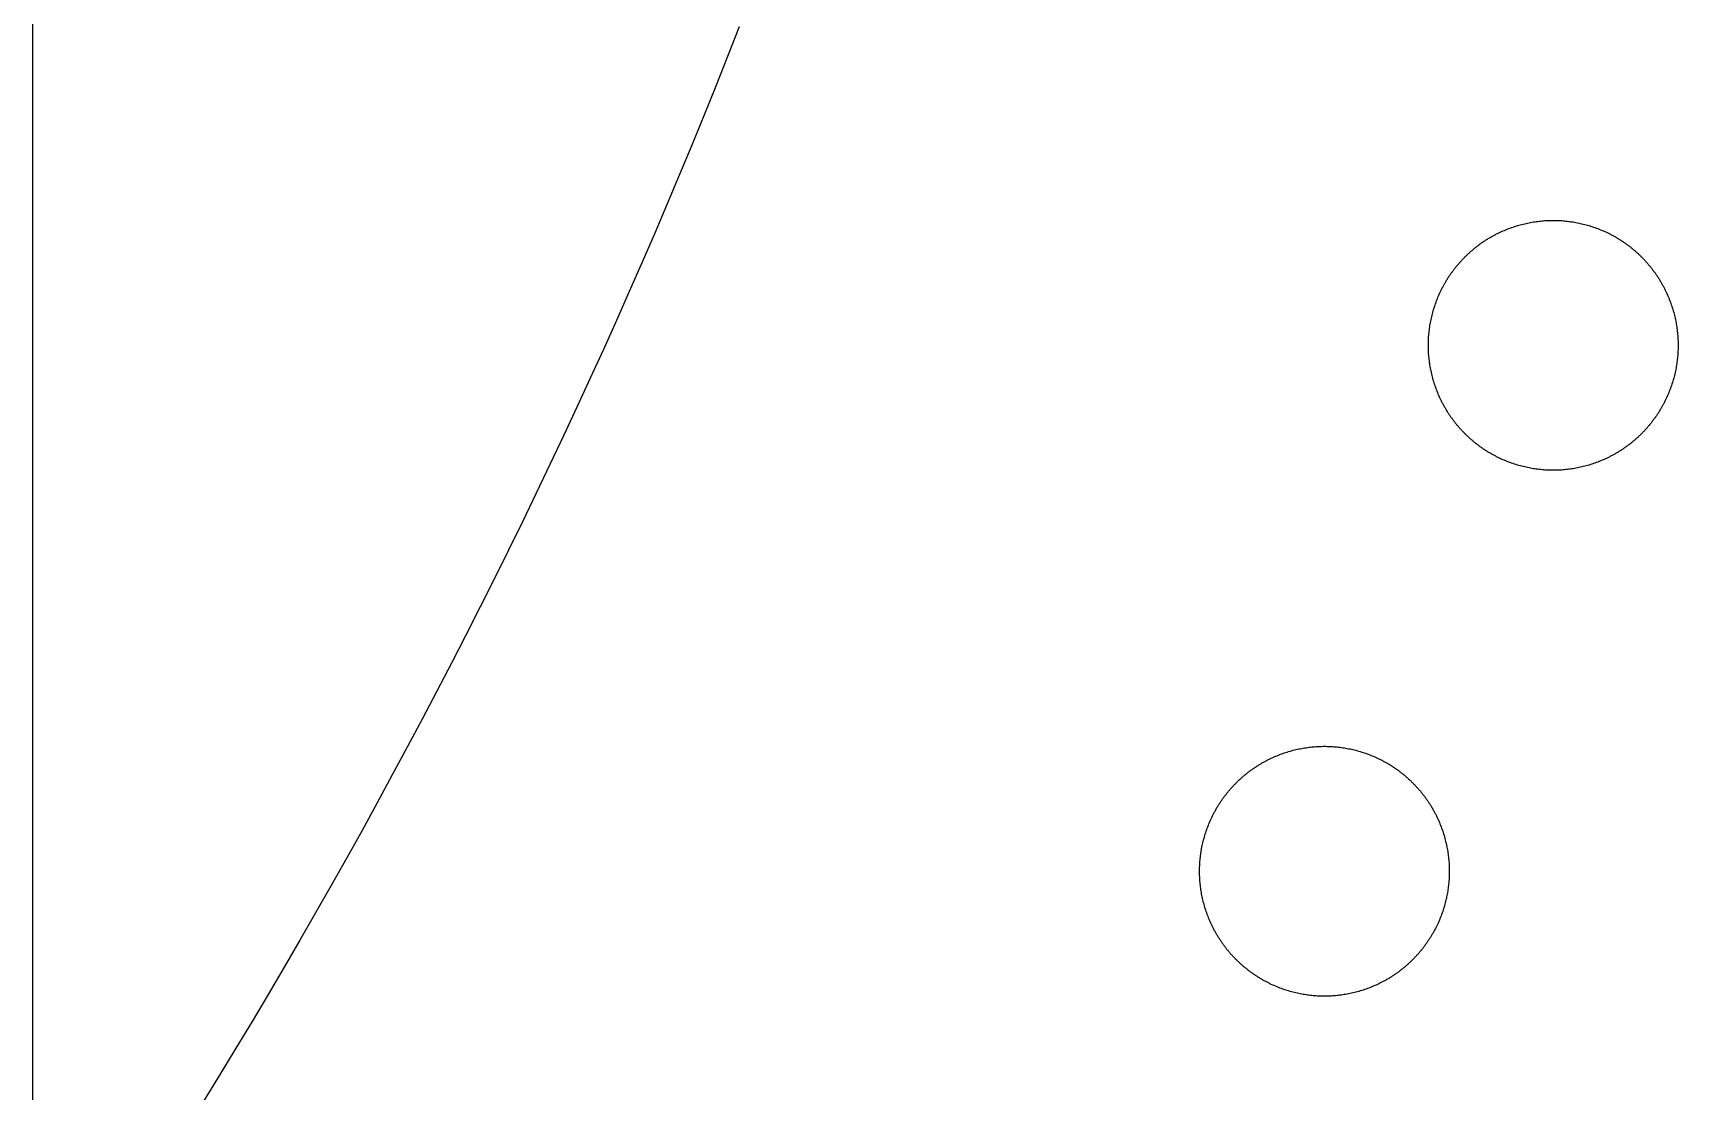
# Model space of a CAD drawing. Extents: x -111 to 2985, y -118 to 122.
# Drawn here: x -110.84 to -103.16, y -58.9 to -53.96 of the extents above; entities that cross this region are included whole.
import ezdxf

# ---------------------------------------------------------------- set-up
doc = ezdxf.new("R2010")
doc.units = 0
doc.layers.add('LAYER_03', color=5, linetype='CONTINUOUS')

msp = doc.modelspace()

# ---------------------------------------------------------------- linework, layer by layer
at = {"layer": 'LAYER_03'}
for points in [[(-110.8393, -73.6993), (-110.8393, -42.3099)], [(-107.5434, -53.9345), (-107.5978, -54.0727), (-107.6529, -54.2106), (-107.7085, -54.3482), (-107.7649, -54.4855), (-107.8218, -54.6225), (-107.8795, -54.7593), (-107.9377, -54.8957), (-107.9966, -55.0317), (-108.0561, -55.1675), (-108.1163, -55.303), (-108.177, -55.4381), (-108.2384, -55.5729), (-108.3004, -55.7073), (-108.3631, -55.8414), (-108.4263, -55.9752), (-108.4902, -56.1086), (-108.5547, -56.2416), (-108.6198, -56.3743), (-108.6855, -56.5066), (-108.7518, -56.6386), (-108.8186, -56.7702), (-108.8861, -56.9014), (-108.9542, -57.0323), (-109.0229, -57.1627), (-109.0921, -57.2928), (-109.162, -57.4225), (-109.2324, -57.5518), (-109.3034, -57.6807), (-109.375, -57.8092), (-109.4471, -57.9373), (-109.5198, -58.0649), (-109.5931, -58.1922), (-109.6669, -58.3191), (-109.7413, -58.4455), (-109.8163, -58.5715), (-109.8918, -58.6971), (-109.9678, -58.8222), (-110.0444, -58.9469)]]:
    msp.add_lwpolyline(points, dxfattribs=at)
for points in [[(-104.3271, -55.419), (-104.3271, -55.4126), (-104.327, -55.4061), (-104.3268, -55.3996), (-104.3265, -55.393), (-104.3262, -55.3865), (-104.3258, -55.3799), (-104.3253, -55.3733), (-104.3248, -55.3667), (-104.3241, -55.36), (-104.3234, -55.3533), (-104.3226, -55.3467), (-104.3217, -55.34), (-104.3208, -55.3332), (-104.3197, -55.3265), (-104.3186, -55.3198), (-104.3174, -55.313), (-104.3161, -55.3062), (-104.3147, -55.2995), (-104.3133, -55.2927), (-104.3117, -55.2859), (-104.3101, -55.2791), (-104.3083, -55.2723), (-104.3065, -55.2655), (-104.3046, -55.2587), (-104.3026, -55.2519), (-104.3006, -55.2451), (-104.2984, -55.2383), (-104.2961, -55.2315), (-104.2938, -55.2248), (-104.2914, -55.218), (-104.2888, -55.2113), (-104.2862, -55.2045), (-104.2835, -55.1978), (-104.2807, -55.1911), (-104.2778, -55.1844), (-104.2748, -55.1778), (-104.2718, -55.1712), (-104.2702, -55.1678), (-104.2686, -55.1645), (-104.267, -55.1612), (-104.2654, -55.158), (-104.2637, -55.1547), (-104.262, -55.1514), (-104.2603, -55.1481), (-104.2586, -55.1449), (-104.2569, -55.1416), (-104.2551, -55.1384), (-104.2533, -55.1351), (-104.2515, -55.1319), (-104.2497, -55.1287), (-104.2478, -55.1255), (-104.2459, -55.1223), (-104.244, -55.1191), (-104.2421, -55.1159), (-104.2401, -55.1128), (-104.2382, -55.1096), (-104.2362, -55.1064), (-104.2342, -55.1033), (-104.2321, -55.1002), (-104.2301, -55.0971), (-104.228, -55.094), (-104.2259, -55.0909), (-104.2238, -55.0878), (-104.2217, -55.0847), (-104.2195, -55.0816), (-104.2173, -55.0786), (-104.2151, -55.0756), (-104.2129, -55.0725), (-104.2107, -55.0695), (-104.2084, -55.0665), (-104.2061, -55.0636), (-104.2038, -55.0606), (-104.2015, -55.0576), (-104.1992, -55.0547), (-104.1968, -55.0518), (-104.1944, -55.0489), (-104.192, -55.046), (-104.1896, -55.0431), (-104.1872, -55.0402), (-104.1847, -55.0373), (-104.1822, -55.0345), (-104.1797, -55.0317), (-104.1772, -55.0289), (-104.1747, -55.0261), (-104.1721, -55.0233), (-104.1696, -55.0206), (-104.167, -55.0178), (-104.1644, -55.0151), (-104.1618, -55.0124), (-104.1591, -55.0097), (-104.1565, -55.007), (-104.1538, -55.0044), (-104.1511, -55.0017), (-104.1484, -54.9991), (-104.1457, -54.9965), (-104.1429, -54.9939), (-104.1402, -54.9913), (-104.1374, -54.9888), (-104.1346, -54.9862), (-104.1318, -54.9837), (-104.129, -54.9812), (-104.1261, -54.9788), (-104.1233, -54.9763), (-104.1204, -54.9739), (-104.1175, -54.9714), (-104.1146, -54.969), (-104.1117, -54.9667), (-104.1088, -54.9643), (-104.1058, -54.962), (-104.1029, -54.9596), (-104.0999, -54.9573), (-104.0969, -54.9551), (-104.0939, -54.9528), (-104.0909, -54.9506), (-104.0879, -54.9483), (-104.0849, -54.9461), (-104.0818, -54.944), (-104.0788, -54.9418), (-104.0757, -54.9397), (-104.0726, -54.9375), (-104.0695, -54.9355), (-104.0664, -54.9334), (-104.0633, -54.9313), (-104.0602, -54.9293), (-104.057, -54.9273), (-104.0539, -54.9253), (-104.0507, -54.9233), (-104.0475, -54.9214), (-104.0444, -54.9195), (-104.0412, -54.9176), (-104.038, -54.9157), (-104.0348, -54.9138), (-104.0316, -54.912), (-104.0283, -54.9102), (-104.0251, -54.9084), (-104.0218, -54.9066), (-104.0186, -54.9049), (-104.0153, -54.9031), (-104.0121, -54.9014), (-104.0088, -54.8998), (-104.0055, -54.8981), (-104.0022, -54.8965), (-103.9989, -54.8949), (-103.9956, -54.8933), (-103.9923, -54.8917), (-103.9857, -54.8886), (-103.979, -54.8856), (-103.9723, -54.8828), (-103.9656, -54.88), (-103.9589, -54.8773), (-103.9522, -54.8746), (-103.9455, -54.8721), (-103.9387, -54.8697), (-103.9319, -54.8673), (-103.9251, -54.8651), (-103.9184, -54.8629), (-103.9116, -54.8608), (-103.9048, -54.8588), (-103.898, -54.8569), (-103.8912, -54.8551), (-103.8844, -54.8534), (-103.8776, -54.8518), (-103.8708, -54.8502), (-103.864, -54.8487), (-103.8572, -54.8474), (-103.8505, -54.8461), (-103.8437, -54.8449), (-103.837, -54.8437), (-103.8302, -54.8427), (-103.8235, -54.8417), (-103.8168, -54.8409), (-103.8101, -54.8401), (-103.8035, -54.8393), (-103.7968, -54.8387), (-103.7902, -54.8381), (-103.7836, -54.8377), (-103.777, -54.8373), (-103.7704, -54.8369), (-103.7639, -54.8367), (-103.7574, -54.8365), (-103.7509, -54.8364), (-103.7445, -54.8363), (-103.738, -54.8364), (-103.7315, -54.8365), (-103.725, -54.8367), (-103.7185, -54.8369), (-103.7119, -54.8373), (-103.7053, -54.8377), (-103.6987, -54.8381), (-103.6921, -54.8387), (-103.6854, -54.8393), (-103.6788, -54.8401), (-103.6721, -54.8409), (-103.6654, -54.8417), (-103.6587, -54.8427), (-103.6519, -54.8437), (-103.6452, -54.8449), (-103.6384, -54.8461), (-103.6317, -54.8474), (-103.6249, -54.8487), (-103.6181, -54.8502), (-103.6113, -54.8518), (-103.6045, -54.8534), (-103.5977, -54.8551), (-103.5909, -54.8569), (-103.5841, -54.8588), (-103.5773, -54.8608), (-103.5705, -54.8629), (-103.5638, -54.8651), (-103.557, -54.8673), (-103.5502, -54.8697), (-103.5434, -54.8721), (-103.5367, -54.8746), (-103.53, -54.8773), (-103.5233, -54.88), (-103.5166, -54.8828), (-103.5099, -54.8856), (-103.5032, -54.8886), (-103.4966, -54.8917), (-103.4933, -54.8933), (-103.49, -54.8949), (-103.4867, -54.8965), (-103.4834, -54.8981), (-103.4801, -54.8998), (-103.4768, -54.9014), (-103.4736, -54.9031), (-103.4703, -54.9049), (-103.4671, -54.9066), (-103.4638, -54.9084), (-103.4606, -54.9102), (-103.4573, -54.912), (-103.4541, -54.9138), (-103.4509, -54.9157), (-103.4477, -54.9176), (-103.4445, -54.9195), (-103.4414, -54.9214), (-103.4382, -54.9233), (-103.435, -54.9253), (-103.4319, -54.9273), (-103.4287, -54.9293), (-103.4256, -54.9313), (-103.4225, -54.9334), (-103.4194, -54.9355), (-103.4163, -54.9375), (-103.4132, -54.9397), (-103.4101, -54.9418), (-103.4071, -54.944), (-103.404, -54.9461), (-103.401, -54.9483), (-103.398, -54.9506), (-103.395, -54.9528), (-103.392, -54.9551), (-103.389, -54.9573), (-103.386, -54.9596), (-103.3831, -54.962), (-103.3801, -54.9643), (-103.3772, -54.9667), (-103.3743, -54.969), (-103.3714, -54.9714), (-103.3685, -54.9739), (-103.3656, -54.9763), (-103.3628, -54.9788), (-103.3599, -54.9812), (-103.3571, -54.9837), (-103.3543, -54.9862), (-103.3515, -54.9888), (-103.3487, -54.9913), (-103.346, -54.9939), (-103.3432, -54.9965), (-103.3405, -54.9991), (-103.3378, -55.0017), (-103.3351, -55.0044), (-103.3324, -55.007), (-103.3298, -55.0097), (-103.3271, -55.0124), (-103.3245, -55.0151), (-103.3219, -55.0178), (-103.3193, -55.0206), (-103.3168, -55.0233), (-103.3142, -55.0261), (-103.3117, -55.0289), (-103.3092, -55.0317), (-103.3067, -55.0345), (-103.3042, -55.0373), (-103.3017, -55.0402), (-103.2993, -55.0431), (-103.2969, -55.046), (-103.2945, -55.0489), (-103.2921, -55.0518), (-103.2897, -55.0547), (-103.2874, -55.0576), (-103.2851, -55.0606), (-103.2828, -55.0636), (-103.2805, -55.0665), (-103.2782, -55.0695), (-103.276, -55.0725), (-103.2738, -55.0756), (-103.2716, -55.0786), (-103.2694, -55.0816), (-103.2672, -55.0847), (-103.2651, -55.0878), (-103.263, -55.0909), (-103.2609, -55.094), (-103.2588, -55.0971), (-103.2568, -55.1002), (-103.2547, -55.1033), (-103.2527, -55.1064), (-103.2507, -55.1096), (-103.2488, -55.1128), (-103.2468, -55.1159), (-103.2449, -55.1191), (-103.243, -55.1223), (-103.2411, -55.1255), (-103.2393, -55.1287), (-103.2374, -55.1319), (-103.2356, -55.1351), (-103.2338, -55.1384), (-103.232, -55.1416), (-103.2303, -55.1449), (-103.2286, -55.1481), (-103.2269, -55.1514), (-103.2252, -55.1547), (-103.2235, -55.158), (-103.2219, -55.1612), (-103.2203, -55.1645), (-103.2187, -55.1678), (-103.2171, -55.1712), (-103.2141, -55.1778), (-103.2111, -55.1844), (-103.2082, -55.1911), (-103.2054, -55.1978), (-103.2027, -55.2045), (-103.2001, -55.2113), (-103.1975, -55.218), (-103.1951, -55.2248), (-103.1928, -55.2315), (-103.1905, -55.2383), (-103.1883, -55.2451), (-103.1863, -55.2519), (-103.1843, -55.2587), (-103.1824, -55.2655), (-103.1806, -55.2723), (-103.1788, -55.2791), (-103.1772, -55.2859), (-103.1756, -55.2927), (-103.1742, -55.2995), (-103.1728, -55.3062), (-103.1715, -55.313), (-103.1703, -55.3198), (-103.1692, -55.3265), (-103.1681, -55.3332), (-103.1672, -55.34), (-103.1663, -55.3467), (-103.1655, -55.3533), (-103.1648, -55.36), (-103.1641, -55.3667), (-103.1636, -55.3733), (-103.1631, -55.3799), (-103.1627, -55.3865), (-103.1624, -55.393), (-103.1621, -55.3996), (-103.1619, -55.4061), (-103.1618, -55.4126), (-103.1618, -55.419), (-103.1618, -55.4255), (-103.1619, -55.432), (-103.1621, -55.4385), (-103.1624, -55.445), (-103.1627, -55.4516), (-103.1631, -55.4581), (-103.1636, -55.4648), (-103.1641, -55.4714), (-103.1648, -55.478), (-103.1655, -55.4847), (-103.1663, -55.4914), (-103.1672, -55.4981), (-103.1681, -55.5048), (-103.1692, -55.5115), (-103.1703, -55.5183), (-103.1715, -55.525), (-103.1728, -55.5318), (-103.1742, -55.5386), (-103.1756, -55.5454), (-103.1772, -55.5522), (-103.1788, -55.559), (-103.1806, -55.5658), (-103.1824, -55.5726), (-103.1843, -55.5794), (-103.1863, -55.5861), (-103.1883, -55.5929), (-103.1905, -55.5997), (-103.1928, -55.6065), (-103.1951, -55.6133), (-103.1975, -55.62), (-103.2001, -55.6268), (-103.2027, -55.6335), (-103.2054, -55.6402), (-103.2082, -55.6469), (-103.2111, -55.6536), (-103.2141, -55.6603), (-103.2171, -55.6669), (-103.2187, -55.6702), (-103.2203, -55.6735), (-103.2219, -55.6768), (-103.2235, -55.6801), (-103.2252, -55.6834), (-103.2269, -55.6866), (-103.2286, -55.6899), (-103.2303, -55.6932), (-103.232, -55.6964), (-103.2338, -55.6997), (-103.2356, -55.7029), (-103.2374, -55.7061), (-103.2393, -55.7093), (-103.2411, -55.7126), (-103.243, -55.7158), (-103.2449, -55.7189), (-103.2468, -55.7221), (-103.2488, -55.7253), (-103.2507, -55.7285), (-103.2527, -55.7316), (-103.2547, -55.7347), (-103.2568, -55.7379), (-103.2588, -55.741), (-103.2609, -55.7441), (-103.263, -55.7472), (-103.2651, -55.7503), (-103.2672, -55.7533), (-103.2694, -55.7564), (-103.2716, -55.7594), (-103.2738, -55.7625), (-103.276, -55.7655), (-103.2782, -55.7685), (-103.2805, -55.7715), (-103.2828, -55.7745), (-103.2851, -55.7775), (-103.2874, -55.7804), (-103.2897, -55.7834), (-103.2921, -55.7863), (-103.2945, -55.7892), (-103.2969, -55.7921), (-103.2993, -55.795), (-103.3017, -55.7978), (-103.3042, -55.8007), (-103.3067, -55.8035), (-103.3092, -55.8064), (-103.3117, -55.8092), (-103.3142, -55.812), (-103.3168, -55.8147), (-103.3193, -55.8175), (-103.3219, -55.8202), (-103.3245, -55.823), (-103.3271, -55.8257), (-103.3298, -55.8284), (-103.3324, -55.831), (-103.3351, -55.8337), (-103.3378, -55.8363), (-103.3405, -55.839), (-103.3432, -55.8416), (-103.346, -55.8442), (-103.3487, -55.8467), (-103.3515, -55.8493), (-103.3543, -55.8518), (-103.3571, -55.8543), (-103.3599, -55.8568), (-103.3628, -55.8593), (-103.3656, -55.8617), (-103.3685, -55.8642), (-103.3714, -55.8666), (-103.3743, -55.869), (-103.3772, -55.8714), (-103.3801, -55.8737), (-103.3831, -55.8761), (-103.386, -55.8784), (-103.389, -55.8807), (-103.392, -55.883), (-103.395, -55.8853), (-103.398, -55.8875), (-103.401, -55.8897), (-103.404, -55.8919), (-103.4071, -55.8941), (-103.4101, -55.8962), (-103.4132, -55.8984), (-103.4163, -55.9005), (-103.4194, -55.9026), (-103.4225, -55.9047), (-103.4256, -55.9067), (-103.4287, -55.9088), (-103.4319, -55.9108), (-103.435, -55.9128), (-103.4382, -55.9147), (-103.4414, -55.9167), (-103.4445, -55.9186), (-103.4477, -55.9205), (-103.4509, -55.9224), (-103.4541, -55.9242), (-103.4573, -55.9261), (-103.4606, -55.9279), (-103.4638, -55.9297), (-103.4671, -55.9314), (-103.4703, -55.9332), (-103.4736, -55.9349), (-103.4768, -55.9366), (-103.4801, -55.9383), (-103.4834, -55.9399), (-103.4867, -55.9416), (-103.49, -55.9432), (-103.4933, -55.9448), (-103.4966, -55.9464), (-103.5032, -55.9494), (-103.5099, -55.9524), (-103.5166, -55.9553), (-103.5233, -55.9581), (-103.53, -55.9608), (-103.5367, -55.9634), (-103.5434, -55.9659), (-103.5502, -55.9684), (-103.557, -55.9707), (-103.5638, -55.973), (-103.5705, -55.9751), (-103.5773, -55.9772), (-103.5841, -55.9792), (-103.5909, -55.9811), (-103.5977, -55.9829), (-103.6045, -55.9846), (-103.6113, -55.9863), (-103.6181, -55.9878), (-103.6249, -55.9893), (-103.6317, -55.9907), (-103.6384, -55.992), (-103.6452, -55.9932), (-103.6519, -55.9943), (-103.6587, -55.9954), (-103.6654, -55.9963), (-103.6721, -55.9972), (-103.6788, -55.998), (-103.6854, -55.9987), (-103.6921, -55.9993), (-103.6987, -55.9999), (-103.7053, -56.0004), (-103.7119, -56.0008), (-103.7185, -56.0011), (-103.725, -56.0014), (-103.7315, -56.0016), (-103.738, -56.0017), (-103.7445, -56.0017), (-103.7509, -56.0017), (-103.7574, -56.0016), (-103.7639, -56.0014), (-103.7704, -56.0011), (-103.777, -56.0008), (-103.7836, -56.0004), (-103.7902, -55.9999), (-103.7968, -55.9993), (-103.8035, -55.9987), (-103.8101, -55.998), (-103.8168, -55.9972), (-103.8235, -55.9963), (-103.8302, -55.9954), (-103.837, -55.9943), (-103.8437, -55.9932), (-103.8505, -55.992), (-103.8572, -55.9907), (-103.864, -55.9893), (-103.8708, -55.9878), (-103.8776, -55.9863), (-103.8844, -55.9846), (-103.8912, -55.9829), (-103.898, -55.9811), (-103.9048, -55.9792), (-103.9116, -55.9772), (-103.9184, -55.9751), (-103.9251, -55.973), (-103.9319, -55.9707), (-103.9387, -55.9684), (-103.9455, -55.9659), (-103.9522, -55.9634), (-103.9589, -55.9608), (-103.9656, -55.9581), (-103.9723, -55.9553), (-103.979, -55.9524), (-103.9857, -55.9494), (-103.9923, -55.9464), (-103.9956, -55.9448), (-103.9989, -55.9432), (-104.0022, -55.9416), (-104.0055, -55.9399), (-104.0088, -55.9383), (-104.0121, -55.9366), (-104.0153, -55.9349), (-104.0186, -55.9332), (-104.0218, -55.9314), (-104.0251, -55.9297), (-104.0283, -55.9279), (-104.0316, -55.9261), (-104.0348, -55.9242), (-104.038, -55.9224), (-104.0412, -55.9205), (-104.0444, -55.9186), (-104.0475, -55.9167), (-104.0507, -55.9147), (-104.0539, -55.9128), (-104.057, -55.9108), (-104.0602, -55.9088), (-104.0633, -55.9067), (-104.0664, -55.9047), (-104.0695, -55.9026), (-104.0726, -55.9005), (-104.0757, -55.8984), (-104.0788, -55.8962), (-104.0818, -55.8941), (-104.0849, -55.8919), (-104.0879, -55.8897), (-104.0909, -55.8875), (-104.0939, -55.8853), (-104.0969, -55.883), (-104.0999, -55.8807), (-104.1029, -55.8784), (-104.1058, -55.8761), (-104.1088, -55.8737), (-104.1117, -55.8714), (-104.1146, -55.869), (-104.1175, -55.8666), (-104.1204, -55.8642), (-104.1233, -55.8617), (-104.1261, -55.8593), (-104.129, -55.8568), (-104.1318, -55.8543), (-104.1346, -55.8518), (-104.1374, -55.8493), (-104.1402, -55.8467), (-104.1429, -55.8442), (-104.1457, -55.8416), (-104.1484, -55.839), (-104.1511, -55.8363), (-104.1538, -55.8337), (-104.1565, -55.831), (-104.1591, -55.8284), (-104.1618, -55.8257), (-104.1644, -55.823), (-104.167, -55.8202), (-104.1696, -55.8175), (-104.1721, -55.8147), (-104.1747, -55.812), (-104.1772, -55.8092), (-104.1797, -55.8064), (-104.1822, -55.8035), (-104.1847, -55.8007), (-104.1872, -55.7978), (-104.1896, -55.795), (-104.192, -55.7921), (-104.1944, -55.7892), (-104.1968, -55.7863), (-104.1992, -55.7834), (-104.2015, -55.7804), (-104.2038, -55.7775), (-104.2061, -55.7745), (-104.2084, -55.7715), (-104.2107, -55.7685), (-104.2129, -55.7655), (-104.2151, -55.7625), (-104.2173, -55.7594), (-104.2195, -55.7564), (-104.2217, -55.7533), (-104.2238, -55.7503), (-104.2259, -55.7472), (-104.228, -55.7441), (-104.2301, -55.741), (-104.2321, -55.7379), (-104.2342, -55.7347), (-104.2362, -55.7316), (-104.2382, -55.7285), (-104.2401, -55.7253), (-104.2421, -55.7221), (-104.244, -55.7189), (-104.2459, -55.7158), (-104.2478, -55.7126), (-104.2497, -55.7093), (-104.2515, -55.7061), (-104.2533, -55.7029), (-104.2551, -55.6997), (-104.2569, -55.6964), (-104.2586, -55.6932), (-104.2603, -55.6899), (-104.262, -55.6866), (-104.2637, -55.6834), (-104.2654, -55.6801), (-104.267, -55.6768), (-104.2686, -55.6735), (-104.2702, -55.6702), (-104.2718, -55.6669), (-104.2748, -55.6603), (-104.2778, -55.6536), (-104.2807, -55.6469), (-104.2835, -55.6402), (-104.2862, -55.6335), (-104.2888, -55.6268), (-104.2914, -55.62), (-104.2938, -55.6133), (-104.2961, -55.6065), (-104.2984, -55.5997), (-104.3006, -55.5929), (-104.3026, -55.5861), (-104.3046, -55.5794), (-104.3065, -55.5726), (-104.3083, -55.5658), (-104.3101, -55.559), (-104.3117, -55.5522), (-104.3133, -55.5454), (-104.3147, -55.5386), (-104.3161, -55.5318), (-104.3174, -55.525), (-104.3186, -55.5183), (-104.3197, -55.5115), (-104.3208, -55.5048), (-104.3217, -55.4981), (-104.3226, -55.4914), (-104.3234, -55.4847), (-104.3241, -55.478), (-104.3248, -55.4714), (-104.3253, -55.4648), (-104.3258, -55.4581), (-104.3262, -55.4516), (-104.3265, -55.445), (-104.3268, -55.4385), (-104.327, -55.432), (-104.3271, -55.4255)], [(-105.3948, -57.8715), (-105.3948, -57.8651), (-105.3947, -57.8586), (-105.3945, -57.8521), (-105.3942, -57.8456), (-105.3939, -57.839), (-105.3935, -57.8324), (-105.393, -57.8258), (-105.3925, -57.8192), (-105.3918, -57.8125), (-105.3911, -57.8059), (-105.3903, -57.7992), (-105.3894, -57.7925), (-105.3885, -57.7857), (-105.3874, -57.779), (-105.3863, -57.7723), (-105.3851, -57.7655), (-105.3838, -57.7587), (-105.3824, -57.752), (-105.381, -57.7452), (-105.3794, -57.7384), (-105.3778, -57.7316), (-105.376, -57.7248), (-105.3742, -57.718), (-105.3723, -57.7112), (-105.3703, -57.7044), (-105.3683, -57.6976), (-105.3661, -57.6908), (-105.3638, -57.6841), (-105.3615, -57.6773), (-105.3591, -57.6705), (-105.3565, -57.6638), (-105.3539, -57.657), (-105.3512, -57.6503), (-105.3484, -57.6436), (-105.3455, -57.637), (-105.3425, -57.6303), (-105.3395, -57.6237), (-105.3379, -57.6204), (-105.3363, -57.617), (-105.3347, -57.6138), (-105.3331, -57.6105), (-105.3314, -57.6072), (-105.3297, -57.6039), (-105.328, -57.6006), (-105.3263, -57.5974), (-105.3245, -57.5941), (-105.3228, -57.5909), (-105.321, -57.5877), (-105.3192, -57.5844), (-105.3173, -57.5812), (-105.3155, -57.578), (-105.3136, -57.5748), (-105.3117, -57.5716), (-105.3098, -57.5684), (-105.3078, -57.5653), (-105.3059, -57.5621), (-105.3039, -57.5589), (-105.3019, -57.5558), (-105.2998, -57.5527), (-105.2978, -57.5496), (-105.2957, -57.5465), (-105.2936, -57.5434), (-105.2915, -57.5403), (-105.2894, -57.5372), (-105.2872, -57.5341), (-105.285, -57.5311), (-105.2828, -57.5281), (-105.2806, -57.525), (-105.2784, -57.522), (-105.2761, -57.519), (-105.2738, -57.5161), (-105.2715, -57.5131), (-105.2692, -57.5101), (-105.2669, -57.5072), (-105.2645, -57.5043), (-105.2621, -57.5014), (-105.2597, -57.4985), (-105.2573, -57.4956), (-105.2549, -57.4927), (-105.2524, -57.4899), (-105.2499, -57.487), (-105.2474, -57.4842), (-105.2449, -57.4814), (-105.2424, -57.4786), (-105.2398, -57.4758), (-105.2373, -57.4731), (-105.2347, -57.4703), (-105.2321, -57.4676), (-105.2295, -57.4649), (-105.2268, -57.4622), (-105.2242, -57.4595), (-105.2215, -57.4569), (-105.2188, -57.4542), (-105.2161, -57.4516), (-105.2134, -57.449), (-105.2106, -57.4464), (-105.2079, -57.4438), (-105.2051, -57.4413), (-105.2023, -57.4387), (-105.1995, -57.4362), (-105.1967, -57.4337), (-105.1938, -57.4313), (-105.191, -57.4288), (-105.1881, -57.4264), (-105.1852, -57.4239), (-105.1823, -57.4215), (-105.1794, -57.4192), (-105.1765, -57.4168), (-105.1735, -57.4145), (-105.1706, -57.4121), (-105.1676, -57.4098), (-105.1646, -57.4076), (-105.1616, -57.4053), (-105.1586, -57.4031), (-105.1556, -57.4008), (-105.1526, -57.3986), (-105.1495, -57.3965), (-105.1465, -57.3943), (-105.1434, -57.3922), (-105.1403, -57.39), (-105.1372, -57.388), (-105.1341, -57.3859), (-105.131, -57.3838), (-105.1279, -57.3818), (-105.1247, -57.3798), (-105.1216, -57.3778), (-105.1184, -57.3758), (-105.1152, -57.3739), (-105.1121, -57.372), (-105.1089, -57.3701), (-105.1057, -57.3682), (-105.1025, -57.3663), (-105.0992, -57.3645), (-105.096, -57.3627), (-105.0928, -57.3609), (-105.0895, -57.3591), (-105.0863, -57.3574), (-105.083, -57.3556), (-105.0798, -57.3539), (-105.0765, -57.3523), (-105.0732, -57.3506), (-105.0699, -57.349), (-105.0666, -57.3474), (-105.0633, -57.3458), (-105.06, -57.3442), (-105.0534, -57.3411), (-105.0467, -57.3382), (-105.04, -57.3353), (-105.0333, -57.3325), (-105.0266, -57.3298), (-105.0199, -57.3271), (-105.0131, -57.3246), (-105.0064, -57.3222), (-104.9996, -57.3198), (-104.9928, -57.3176), (-104.9861, -57.3154), (-104.9793, -57.3133), (-104.9725, -57.3113), (-104.9657, -57.3094), (-104.9589, -57.3076), (-104.9521, -57.3059), (-104.9453, -57.3043), (-104.9385, -57.3027), (-104.9317, -57.3013), (-104.9249, -57.2999), (-104.9182, -57.2986), (-104.9114, -57.2974), (-104.9047, -57.2962), (-104.8979, -57.2952), (-104.8912, -57.2942), (-104.8845, -57.2934), (-104.8778, -57.2926), (-104.8711, -57.2918), (-104.8645, -57.2912), (-104.8579, -57.2906), (-104.8513, -57.2902), (-104.8447, -57.2898), (-104.8381, -57.2894), (-104.8316, -57.2892), (-104.8251, -57.289), (-104.8186, -57.2889), (-104.8121, -57.2888), (-104.8057, -57.2889), (-104.7992, -57.289), (-104.7927, -57.2892), (-104.7862, -57.2894), (-104.7796, -57.2898), (-104.773, -57.2902), (-104.7664, -57.2906), (-104.7598, -57.2912), (-104.7531, -57.2918), (-104.7465, -57.2926), (-104.7398, -57.2934), (-104.7331, -57.2942), (-104.7264, -57.2952), (-104.7196, -57.2962), (-104.7129, -57.2974), (-104.7061, -57.2986), (-104.6993, -57.2999), (-104.6926, -57.3013), (-104.6858, -57.3027), (-104.679, -57.3043), (-104.6722, -57.3059), (-104.6654, -57.3076), (-104.6586, -57.3094), (-104.6518, -57.3113), (-104.645, -57.3133), (-104.6382, -57.3154), (-104.6314, -57.3176), (-104.6247, -57.3198), (-104.6179, -57.3222), (-104.6111, -57.3246), (-104.6044, -57.3271), (-104.5977, -57.3298), (-104.5909, -57.3325), (-104.5842, -57.3353), (-104.5776, -57.3382), (-104.5709, -57.3411), (-104.5643, -57.3442), (-104.561, -57.3458), (-104.5577, -57.3474), (-104.5544, -57.349), (-104.5511, -57.3506), (-104.5478, -57.3523), (-104.5445, -57.3539), (-104.5413, -57.3556), (-104.538, -57.3574), (-104.5347, -57.3591), (-104.5315, -57.3609), (-104.5283, -57.3627), (-104.525, -57.3645), (-104.5218, -57.3663), (-104.5186, -57.3682), (-104.5154, -57.3701), (-104.5122, -57.372), (-104.509, -57.3739), (-104.5059, -57.3758), (-104.5027, -57.3778), (-104.4996, -57.3798), (-104.4964, -57.3818), (-104.4933, -57.3838), (-104.4902, -57.3859), (-104.4871, -57.388), (-104.484, -57.39), (-104.4809, -57.3922), (-104.4778, -57.3943), (-104.4748, -57.3965), (-104.4717, -57.3986), (-104.4687, -57.4008), (-104.4657, -57.4031), (-104.4626, -57.4053), (-104.4597, -57.4076), (-104.4567, -57.4098), (-104.4537, -57.4121), (-104.4507, -57.4145), (-104.4478, -57.4168), (-104.4449, -57.4192), (-104.442, -57.4215), (-104.4391, -57.4239), (-104.4362, -57.4264), (-104.4333, -57.4288), (-104.4305, -57.4313), (-104.4276, -57.4337), (-104.4248, -57.4362), (-104.422, -57.4387), (-104.4192, -57.4413), (-104.4164, -57.4438), (-104.4137, -57.4464), (-104.4109, -57.449), (-104.4082, -57.4516), (-104.4055, -57.4542), (-104.4028, -57.4569), (-104.4001, -57.4595), (-104.3975, -57.4622), (-104.3948, -57.4649), (-104.3922, -57.4676), (-104.3896, -57.4703), (-104.387, -57.4731), (-104.3844, -57.4758), (-104.3819, -57.4786), (-104.3794, -57.4814), (-104.3768, -57.4842), (-104.3743, -57.487), (-104.3719, -57.4899), (-104.3694, -57.4927), (-104.367, -57.4956), (-104.3646, -57.4985), (-104.3622, -57.5014), (-104.3598, -57.5043), (-104.3574, -57.5072), (-104.3551, -57.5101), (-104.3528, -57.5131), (-104.3505, -57.5161), (-104.3482, -57.519), (-104.3459, -57.522), (-104.3437, -57.525), (-104.3415, -57.5281), (-104.3393, -57.5311), (-104.3371, -57.5341), (-104.3349, -57.5372), (-104.3328, -57.5403), (-104.3307, -57.5434), (-104.3286, -57.5465), (-104.3265, -57.5496), (-104.3244, -57.5527), (-104.3224, -57.5558), (-104.3204, -57.5589), (-104.3184, -57.5621), (-104.3164, -57.5653), (-104.3145, -57.5684), (-104.3126, -57.5716), (-104.3107, -57.5748), (-104.3088, -57.578), (-104.3069, -57.5812), (-104.3051, -57.5844), (-104.3033, -57.5877), (-104.3015, -57.5909), (-104.2997, -57.5941), (-104.298, -57.5974), (-104.2963, -57.6006), (-104.2946, -57.6039), (-104.2929, -57.6072), (-104.2912, -57.6105), (-104.2896, -57.6138), (-104.288, -57.617), (-104.2864, -57.6204), (-104.2848, -57.6237), (-104.2817, -57.6303), (-104.2788, -57.637), (-104.2759, -57.6436), (-104.2731, -57.6503), (-104.2704, -57.657), (-104.2678, -57.6638), (-104.2652, -57.6705), (-104.2628, -57.6773), (-104.2604, -57.6841), (-104.2582, -57.6908), (-104.256, -57.6976), (-104.2539, -57.7044), (-104.252, -57.7112), (-104.2501, -57.718), (-104.2482, -57.7248), (-104.2465, -57.7316), (-104.2449, -57.7384), (-104.2433, -57.7452), (-104.2419, -57.752), (-104.2405, -57.7587), (-104.2392, -57.7655), (-104.238, -57.7723), (-104.2369, -57.779), (-104.2358, -57.7857), (-104.2349, -57.7925), (-104.234, -57.7992), (-104.2332, -57.8059), (-104.2325, -57.8125), (-104.2318, -57.8192), (-104.2313, -57.8258), (-104.2308, -57.8324), (-104.2304, -57.839), (-104.23, -57.8456), (-104.2298, -57.8521), (-104.2296, -57.8586), (-104.2295, -57.8651), (-104.2295, -57.8715), (-104.2295, -57.878), (-104.2296, -57.8845), (-104.2298, -57.891), (-104.23, -57.8975), (-104.2304, -57.9041), (-104.2308, -57.9106), (-104.2313, -57.9173), (-104.2318, -57.9239), (-104.2325, -57.9305), (-104.2332, -57.9372), (-104.234, -57.9439), (-104.2349, -57.9506), (-104.2358, -57.9573), (-104.2369, -57.964), (-104.238, -57.9708), (-104.2392, -57.9776), (-104.2405, -57.9843), (-104.2419, -57.9911), (-104.2433, -57.9979), (-104.2449, -58.0047), (-104.2465, -58.0115), (-104.2482, -58.0183), (-104.2501, -58.0251), (-104.252, -58.0319), (-104.2539, -58.0387), (-104.256, -58.0454), (-104.2582, -58.0522), (-104.2604, -58.059), (-104.2628, -58.0658), (-104.2652, -58.0725), (-104.2678, -58.0793), (-104.2704, -58.086), (-104.2731, -58.0927), (-104.2759, -58.0994), (-104.2788, -58.1061), (-104.2817, -58.1128), (-104.2848, -58.1194), (-104.2864, -58.1227), (-104.288, -58.126), (-104.2896, -58.1293), (-104.2912, -58.1326), (-104.2929, -58.1359), (-104.2946, -58.1391), (-104.2963, -58.1424), (-104.298, -58.1457), (-104.2997, -58.1489), (-104.3015, -58.1522), (-104.3033, -58.1554), (-104.3051, -58.1586), (-104.3069, -58.1618), (-104.3088, -58.1651), (-104.3107, -58.1683), (-104.3126, -58.1714), (-104.3145, -58.1746), (-104.3164, -58.1778), (-104.3184, -58.181), (-104.3204, -58.1841), (-104.3224, -58.1872), (-104.3244, -58.1904), (-104.3265, -58.1935), (-104.3286, -58.1966), (-104.3307, -58.1997), (-104.3328, -58.2028), (-104.3349, -58.2058), (-104.3371, -58.2089), (-104.3393, -58.212), (-104.3415, -58.215), (-104.3437, -58.218), (-104.3459, -58.221), (-104.3482, -58.224), (-104.3505, -58.227), (-104.3528, -58.23), (-104.3551, -58.2329), (-104.3574, -58.2359), (-104.3598, -58.2388), (-104.3622, -58.2417), (-104.3646, -58.2446), (-104.367, -58.2475), (-104.3694, -58.2504), (-104.3719, -58.2532), (-104.3743, -58.256), (-104.3768, -58.2589), (-104.3794, -58.2617), (-104.3819, -58.2645), (-104.3844, -58.2672), (-104.387, -58.27), (-104.3896, -58.2727), (-104.3922, -58.2755), (-104.3948, -58.2782), (-104.3975, -58.2809), (-104.4001, -58.2835), (-104.4028, -58.2862), (-104.4055, -58.2888), (-104.4082, -58.2915), (-104.4109, -58.2941), (-104.4137, -58.2967), (-104.4164, -58.2992), (-104.4192, -58.3018), (-104.422, -58.3043), (-104.4248, -58.3068), (-104.4276, -58.3093), (-104.4305, -58.3118), (-104.4333, -58.3143), (-104.4362, -58.3167), (-104.4391, -58.3191), (-104.442, -58.3215), (-104.4449, -58.3239), (-104.4478, -58.3263), (-104.4507, -58.3286), (-104.4537, -58.3309), (-104.4567, -58.3332), (-104.4597, -58.3355), (-104.4626, -58.3378), (-104.4657, -58.34), (-104.4687, -58.3422), (-104.4717, -58.3444), (-104.4748, -58.3466), (-104.4778, -58.3488), (-104.4809, -58.3509), (-104.484, -58.353), (-104.4871, -58.3551), (-104.4902, -58.3572), (-104.4933, -58.3592), (-104.4964, -58.3613), (-104.4996, -58.3633), (-104.5027, -58.3653), (-104.5059, -58.3672), (-104.509, -58.3692), (-104.5122, -58.3711), (-104.5154, -58.373), (-104.5186, -58.3749), (-104.5218, -58.3767), (-104.525, -58.3786), (-104.5283, -58.3804), (-104.5315, -58.3822), (-104.5347, -58.3839), (-104.538, -58.3857), (-104.5413, -58.3874), (-104.5445, -58.3891), (-104.5478, -58.3908), (-104.5511, -58.3924), (-104.5544, -58.3941), (-104.5577, -58.3957), (-104.561, -58.3973), (-104.5643, -58.3989), (-104.5709, -58.4019), (-104.5776, -58.4049), (-104.5842, -58.4078), (-104.5909, -58.4106), (-104.5977, -58.4133), (-104.6044, -58.4159), (-104.6111, -58.4184), (-104.6179, -58.4209), (-104.6247, -58.4232), (-104.6314, -58.4255), (-104.6382, -58.4276), (-104.645, -58.4297), (-104.6518, -58.4317), (-104.6586, -58.4336), (-104.6654, -58.4354), (-104.6722, -58.4372), (-104.679, -58.4388), (-104.6858, -58.4403), (-104.6926, -58.4418), (-104.6993, -58.4432), (-104.7061, -58.4445), (-104.7129, -58.4457), (-104.7196, -58.4468), (-104.7264, -58.4479), (-104.7331, -58.4488), (-104.7398, -58.4497), (-104.7465, -58.4505), (-104.7531, -58.4512), (-104.7598, -58.4518), (-104.7664, -58.4524), (-104.773, -58.4529), (-104.7796, -58.4533), (-104.7862, -58.4536), (-104.7927, -58.4539), (-104.7992, -58.4541), (-104.8057, -58.4542), (-104.8121, -58.4542), (-104.8186, -58.4542), (-104.8251, -58.4541), (-104.8316, -58.4539), (-104.8381, -58.4536), (-104.8447, -58.4533), (-104.8513, -58.4529), (-104.8579, -58.4524), (-104.8645, -58.4518), (-104.8711, -58.4512), (-104.8778, -58.4505), (-104.8845, -58.4497), (-104.8912, -58.4488), (-104.8979, -58.4479), (-104.9047, -58.4468), (-104.9114, -58.4457), (-104.9182, -58.4445), (-104.9249, -58.4432), (-104.9317, -58.4418), (-104.9385, -58.4403), (-104.9453, -58.4388), (-104.9521, -58.4372), (-104.9589, -58.4354), (-104.9657, -58.4336), (-104.9725, -58.4317), (-104.9793, -58.4297), (-104.9861, -58.4276), (-104.9928, -58.4255), (-104.9996, -58.4232), (-105.0064, -58.4209), (-105.0131, -58.4184), (-105.0199, -58.4159), (-105.0266, -58.4133), (-105.0333, -58.4106), (-105.04, -58.4078), (-105.0467, -58.4049), (-105.0534, -58.4019), (-105.06, -58.3989), (-105.0633, -58.3973), (-105.0666, -58.3957), (-105.0699, -58.3941), (-105.0732, -58.3924), (-105.0765, -58.3908), (-105.0798, -58.3891), (-105.083, -58.3874), (-105.0863, -58.3857), (-105.0895, -58.3839), (-105.0928, -58.3822), (-105.096, -58.3804), (-105.0992, -58.3786), (-105.1025, -58.3767), (-105.1057, -58.3749), (-105.1089, -58.373), (-105.1121, -58.3711), (-105.1152, -58.3692), (-105.1184, -58.3672), (-105.1216, -58.3653), (-105.1247, -58.3633), (-105.1279, -58.3613), (-105.131, -58.3592), (-105.1341, -58.3572), (-105.1372, -58.3551), (-105.1403, -58.353), (-105.1434, -58.3509), (-105.1465, -58.3488), (-105.1495, -58.3466), (-105.1526, -58.3444), (-105.1556, -58.3422), (-105.1586, -58.34), (-105.1616, -58.3378), (-105.1646, -58.3355), (-105.1676, -58.3332), (-105.1706, -58.3309), (-105.1735, -58.3286), (-105.1765, -58.3263), (-105.1794, -58.3239), (-105.1823, -58.3215), (-105.1852, -58.3191), (-105.1881, -58.3167), (-105.191, -58.3143), (-105.1938, -58.3118), (-105.1967, -58.3093), (-105.1995, -58.3068), (-105.2023, -58.3043), (-105.2051, -58.3018), (-105.2079, -58.2992), (-105.2106, -58.2967), (-105.2134, -58.2941), (-105.2161, -58.2915), (-105.2188, -58.2888), (-105.2215, -58.2862), (-105.2242, -58.2835), (-105.2268, -58.2809), (-105.2295, -58.2782), (-105.2321, -58.2755), (-105.2347, -58.2727), (-105.2373, -58.27), (-105.2398, -58.2672), (-105.2424, -58.2645), (-105.2449, -58.2617), (-105.2474, -58.2589), (-105.2499, -58.256), (-105.2524, -58.2532), (-105.2549, -58.2504), (-105.2573, -58.2475), (-105.2597, -58.2446), (-105.2621, -58.2417), (-105.2645, -58.2388), (-105.2669, -58.2359), (-105.2692, -58.2329), (-105.2715, -58.23), (-105.2738, -58.227), (-105.2761, -58.224), (-105.2784, -58.221), (-105.2806, -58.218), (-105.2828, -58.215), (-105.285, -58.212), (-105.2872, -58.2089), (-105.2894, -58.2058), (-105.2915, -58.2028), (-105.2936, -58.1997), (-105.2957, -58.1966), (-105.2978, -58.1935), (-105.2998, -58.1904), (-105.3019, -58.1872), (-105.3039, -58.1841), (-105.3059, -58.181), (-105.3078, -58.1778), (-105.3098, -58.1746), (-105.3117, -58.1714), (-105.3136, -58.1683), (-105.3155, -58.1651), (-105.3173, -58.1618), (-105.3192, -58.1586), (-105.321, -58.1554), (-105.3228, -58.1522), (-105.3245, -58.1489), (-105.3263, -58.1457), (-105.328, -58.1424), (-105.3297, -58.1391), (-105.3314, -58.1359), (-105.3331, -58.1326), (-105.3347, -58.1293), (-105.3363, -58.126), (-105.3379, -58.1227), (-105.3395, -58.1194), (-105.3425, -58.1128), (-105.3455, -58.1061), (-105.3484, -58.0994), (-105.3512, -58.0927), (-105.3539, -58.086), (-105.3565, -58.0793), (-105.3591, -58.0725), (-105.3615, -58.0658), (-105.3638, -58.059), (-105.3661, -58.0522), (-105.3683, -58.0454), (-105.3703, -58.0387), (-105.3723, -58.0319), (-105.3742, -58.0251), (-105.376, -58.0183), (-105.3778, -58.0115), (-105.3794, -58.0047), (-105.381, -57.9979), (-105.3824, -57.9911), (-105.3838, -57.9843), (-105.3851, -57.9776), (-105.3863, -57.9708), (-105.3874, -57.964), (-105.3885, -57.9573), (-105.3894, -57.9506), (-105.3903, -57.9439), (-105.3911, -57.9372), (-105.3918, -57.9305), (-105.3925, -57.9239), (-105.393, -57.9173), (-105.3935, -57.9106), (-105.3939, -57.9041), (-105.3942, -57.8975), (-105.3945, -57.891), (-105.3947, -57.8845), (-105.3948, -57.878)]]:
    msp.add_lwpolyline(points, close=True, dxfattribs=at)

doc.saveas('drawing.dxf')
